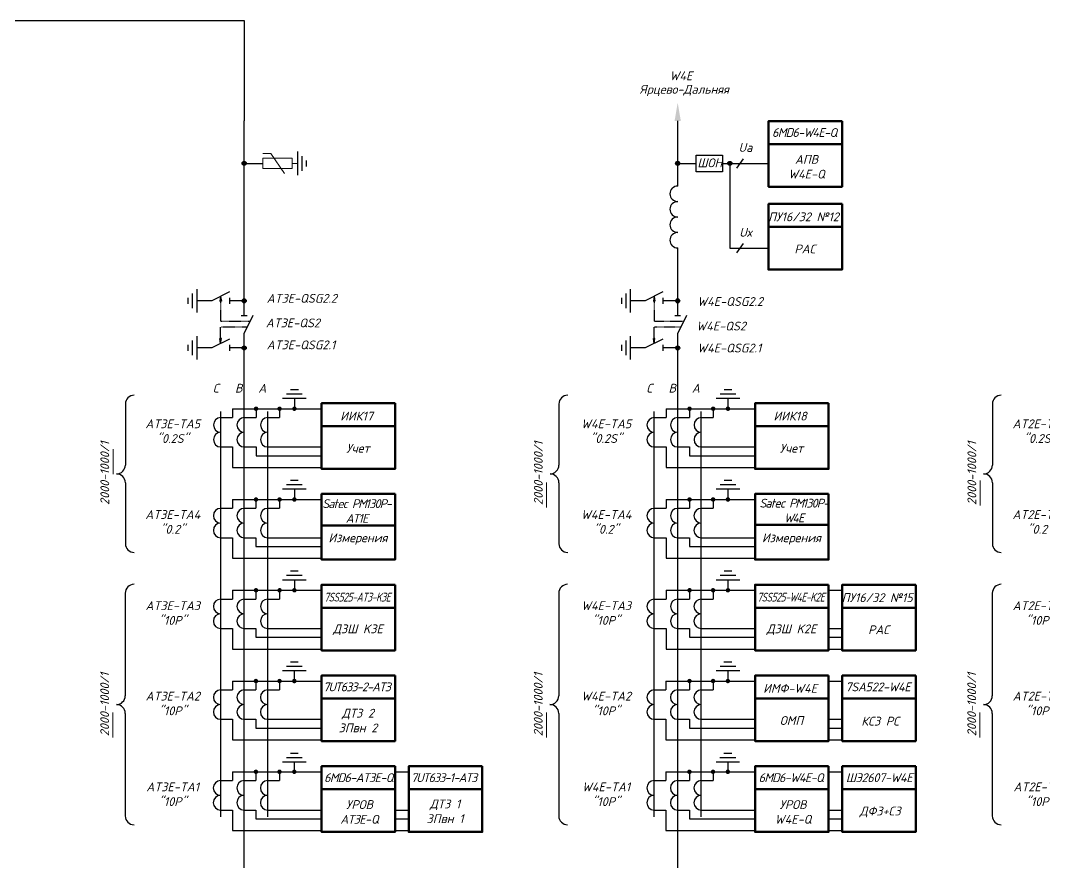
# Model space of a CAD drawing. Header units: millimetres. Extents: x -4534 to -456, y 3875 to 4716.
# Drawn here: x -3114.2 to -2888, y 4068.9 to 4254.9 of the extents above; entities that cross this region are included whole.
import ezdxf
from ezdxf.enums import TextEntityAlignment as Align

# ---------------------------------------------------------------- set-up
doc = ezdxf.new("R2010")
doc.units = ezdxf.units.MM
doc.linetypes.add('HIDDEN2', pattern=[0.1875, 0.125, -0.0625])
for name, color, linetype in [('Измерения АСУТП', 80, 'Continuous'), ('пусков-компл', 7, 'Continuous'), ('РАС АСУТП', 50, 'Continuous')]:
    doc.layers.add(name, color=color, linetype=linetype)
doc.styles.add('ГОСТ 3.0', font='isocpeur.ttf', dxfattribs={"oblique": 15, "height": 3})

# ---------------------------------------------------------------- blocks, each defined once
blk = doc.blocks.new('Точка')
h = blk.add_hatch(color=256)
edge = h.paths.add_edge_path()
edge.add_arc((0, 0), 0.691, 0, 360)
blk.add_circle((0, 0), 0.691)
blk = doc.blocks.new('*U36')
for p, q in [((0, 0), (5, 0)), ((11, 3), (5, 0)), ((11, -1), (11, 1)), ((11, 0), (16, 0))]:
    blk.add_line(p, q)
blk = doc.blocks.new('*U38')
for p, q in [((0, 0), (5, 0)), ((11, 3), (5, 0)), ((11, -1), (11, 1)), ((11, 0), (16, 0))]:
    blk.add_line(p, q)

msp = doc.modelspace()

# ---------------------------------------------------------------- hatches: boundary and pattern name
for points in [[(-3070.14, 4192.88), (-3069.97, 4192.88), (-3069.8, 4192.88), (-3069.97, 4193.97)], [(-2974.37, 4192.88), (-2974.2, 4192.88), (-2974.03, 4192.88), (-2974.2, 4193.97)], [(-3069.97, 4183.57), (-3069.8, 4184.65), (-3069.97, 4184.65), (-3070.14, 4184.65)], [(-2974.2, 4183.57), (-2974.03, 4184.65), (-2974.2, 4184.65), (-2974.37, 4184.65)]]:
    msp.add_hatch(color=0).paths.add_polyline_path(points)

# ---------------------------------------------------------------- linework, layer by layer
at = {"color": 0}
for p, q in [((-3387.93, 4254.91), (-3064.77, 4254.91)), ((-3064.77, 4254.91), (-3064.77, 4232.71)), ((-3064.77, 4192.99), (-3064.77, 4232.71)), ((-2969, 4218.34), (-2969, 4232.71)), ((-2955.91, 4222.32), (-2954.47, 4224.36)), ((-3064.77, 4223.34), (-3060.68, 4223.34)), ((-2969, 4223.34), (-2964.91, 4223.34)), ((-2959.07, 4223.34), (-2948.93, 4223.34)), ((-2969, 4192.99), (-2969, 4204.66)), ((-3068.02, 4194.94), (-3071.92, 4192.99)), ((-2972.25, 4194.94), (-2976.15, 4192.99)), ((-3071.92, 4192.99), (-3075.17, 4192.99)), ((-3069.97, 4193.97), (-3070.14, 4192.88)), ((-3070.14, 4192.88), (-3069.97, 4192.88)), ((-3069.97, 4193.97), (-3069.8, 4192.88)), ((-3069.8, 4192.88), (-3069.97, 4192.88)), ((-3068.02, 4193.64), (-3068.02, 4192.34)), ((-3064.77, 4192.99), (-3068.02, 4192.99)), ((-2976.15, 4192.99), (-2979.4, 4192.99)), ((-2974.2, 4193.97), (-2974.37, 4192.88)), ((-2974.37, 4192.88), (-2974.2, 4192.88)), ((-2974.2, 4193.97), (-2974.03, 4192.88)), ((-2974.03, 4192.88), (-2974.2, 4192.88)), ((-2972.25, 4193.64), (-2972.25, 4192.34)), ((-2969, 4192.99), (-2972.25, 4192.99)), ((-3068.02, 4184.54), (-3071.92, 4182.59)), ((-3069.97, 4183.57), (-3070.14, 4184.65)), ((-3070.14, 4184.65), (-3069.97, 4184.65)), ((-3069.97, 4183.57), (-3069.8, 4184.65)), ((-3069.8, 4184.65), (-3069.97, 4184.65)), ((-3068.02, 4183.24), (-3068.02, 4181.94)), ((-2972.25, 4184.54), (-2976.15, 4182.59)), ((-2974.2, 4183.57), (-2974.37, 4184.65)), ((-2974.37, 4184.65), (-2974.2, 4184.65)), ((-2974.2, 4183.57), (-2974.03, 4184.65)), ((-2974.03, 4184.65), (-2974.2, 4184.65)), ((-2972.25, 4183.24), (-2972.25, 4181.94)), ((-3071.92, 4182.59), (-3075.17, 4182.59)), ((-3064.77, 4182.59), (-3068.02, 4182.59)), ((-3064.77, 4065.07), (-3064.77, 4182.59)), ((-2976.15, 4182.59), (-2979.4, 4182.59)), ((-2969, 4182.59), (-2972.25, 4182.59)), ((-2969, 4065.07), (-2969, 4182.59)), ((-3053.67, 4171.4), (-3053.67, 4169.15)), ((-2957.9, 4171.4), (-2957.9, 4169.15)), ((-3069.94, 4167.2), (-3067.34, 4167.2)), ((-3064.75, 4167.2), (-3062.15, 4167.2)), ((-3059.54, 4167.2), (-3056.94, 4167.2)), ((-2974.17, 4167.2), (-2971.57, 4167.2)), ((-2968.97, 4167.2), (-2966.37, 4167.2)), ((-2963.77, 4167.2), (-2961.17, 4167.2)), ((-3069.94, 4160.7), (-3067.34, 4160.7)), ((-3067.34, 4160.7), (-3067.34, 4156.16)), ((-3064.75, 4160.7), (-3062.15, 4160.7)), ((-3062.15, 4160.7), (-3062.15, 4158.77)), ((-3059.54, 4160.7), (-3047.68, 4160.7)), ((-2974.17, 4160.7), (-2971.57, 4160.7)), ((-2971.57, 4160.7), (-2971.57, 4156.16)), ((-2968.97, 4160.7), (-2966.37, 4160.7)), ((-2966.37, 4160.7), (-2966.37, 4158.77)), ((-2963.77, 4160.7), (-2951.91, 4160.7)), ((-3067.34, 4156.16), (-3047.68, 4156.16)), ((-2971.57, 4156.16), (-2951.91, 4156.16)), ((-3053.68, 4151.35), (-3053.68, 4149.1)), ((-2957.91, 4151.35), (-2957.91, 4149.1)), ((-3069.95, 4147.15), (-3067.35, 4147.15)), ((-3064.76, 4147.15), (-3062.16, 4147.15)), ((-3059.55, 4147.15), (-3056.95, 4147.15)), ((-2974.18, 4147.15), (-2971.58, 4147.15)), ((-2968.98, 4147.15), (-2966.38, 4147.15)), ((-2963.78, 4147.15), (-2961.18, 4147.15)), ((-3069.95, 4140.65), (-3067.35, 4140.65)), ((-3067.35, 4140.65), (-3067.35, 4136.11)), ((-3064.76, 4140.65), (-3062.16, 4140.65)), ((-3062.16, 4140.65), (-3062.16, 4138.72)), ((-3059.55, 4140.65), (-3047.69, 4140.65)), ((-2974.18, 4140.65), (-2971.58, 4140.65)), ((-2971.58, 4140.65), (-2971.58, 4136.11)), ((-2968.98, 4140.65), (-2966.38, 4140.65)), ((-2966.38, 4140.65), (-2966.38, 4138.72)), ((-2963.78, 4140.65), (-2951.92, 4140.65)), ((-3067.35, 4136.11), (-3047.69, 4136.11)), ((-2971.58, 4136.11), (-2951.92, 4136.11)), ((-3053.68, 4131.3), (-3053.68, 4129.05)), ((-2957.91, 4131.3), (-2957.91, 4129.05)), ((-3069.95, 4127.1), (-3067.35, 4127.1)), ((-3064.76, 4127.1), (-3062.16, 4127.1)), ((-3059.55, 4127.1), (-3056.95, 4127.1)), ((-2974.18, 4127.1), (-2971.58, 4127.1)), ((-2968.98, 4127.1), (-2966.38, 4127.1)), ((-2963.78, 4127.1), (-2961.18, 4127.1)), ((-3069.95, 4120.6), (-3067.35, 4120.6)), ((-3067.35, 4120.6), (-3067.35, 4116.06)), ((-3064.76, 4120.6), (-3062.16, 4120.6)), ((-3062.16, 4120.6), (-3062.16, 4118.67)), ((-3059.55, 4120.6), (-3047.69, 4120.6)), ((-2974.18, 4120.6), (-2971.58, 4120.6)), ((-2971.58, 4120.6), (-2971.58, 4116.06)), ((-2968.98, 4120.6), (-2966.38, 4120.6)), ((-2966.38, 4120.6), (-2966.38, 4118.67)), ((-2963.78, 4120.6), (-2951.92, 4120.6)), ((-3067.35, 4116.06), (-3047.69, 4116.06)), ((-2971.58, 4116.06), (-2951.92, 4116.06)), ((-3053.69, 4111.25), (-3053.69, 4109)), ((-2957.91, 4111.25), (-2957.91, 4109)), ((-2935.66, 4109), (-2932.66, 4109)), ((-3069.96, 4107.05), (-3067.36, 4107.05)), ((-3064.76, 4107.05), (-3062.16, 4107.05)), ((-3059.56, 4107.05), (-3056.96, 4107.05)), ((-2974.19, 4107.05), (-2971.59, 4107.05)), ((-2968.99, 4107.05), (-2966.39, 4107.05)), ((-2963.79, 4107.05), (-2961.19, 4107.05)), ((-3069.96, 4100.55), (-3067.36, 4100.55)), ((-3067.36, 4100.55), (-3067.36, 4096.01)), ((-3064.76, 4100.55), (-3062.16, 4100.55)), ((-3062.16, 4100.55), (-3062.16, 4098.62)), ((-3059.56, 4100.55), (-3047.7, 4100.55)), ((-2974.19, 4100.55), (-2971.59, 4100.55)), ((-2971.59, 4100.55), (-2971.59, 4096.01)), ((-2968.99, 4100.55), (-2966.39, 4100.55)), ((-2966.39, 4100.55), (-2966.39, 4098.62)), ((-2963.79, 4100.55), (-2951.93, 4100.55)), ((-2935.66, 4100.55), (-2932.66, 4100.55)), ((-2935.66, 4098.62), (-2932.66, 4098.62)), ((-3067.36, 4096.01), (-3047.7, 4096.01)), ((-2971.59, 4096.01), (-2951.93, 4096.01)), ((-2935.66, 4096.01), (-2932.66, 4096.01)), ((-3053.7, 4091.06), (-3053.7, 4088.95)), ((-2957.92, 4091.06), (-2957.92, 4088.95)), ((-3031.43, 4088.95), (-3028.43, 4088.95)), ((-2935.66, 4088.95), (-2932.66, 4088.95)), ((-3069.97, 4087), (-3067.37, 4087)), ((-3064.77, 4087), (-3062.17, 4087)), ((-3059.57, 4087), (-3056.97, 4087)), ((-2974.2, 4087), (-2971.6, 4087)), ((-2969, 4087), (-2966.4, 4087)), ((-2963.8, 4087), (-2961.2, 4087)), ((-3069.97, 4080.5), (-3067.37, 4080.5)), ((-3067.37, 4080.5), (-3067.37, 4075.96)), ((-3064.77, 4080.5), (-3062.17, 4080.5)), ((-3062.17, 4080.5), (-3062.17, 4078.57)), ((-3059.57, 4080.5), (-3047.71, 4080.5)), ((-3031.43, 4080.5), (-3028.43, 4080.5)), ((-2974.2, 4080.5), (-2971.6, 4080.5)), ((-2971.6, 4080.5), (-2971.6, 4075.96)), ((-2969, 4080.5), (-2966.4, 4080.5)), ((-2966.4, 4080.5), (-2966.4, 4078.57)), ((-2963.8, 4080.5), (-2951.94, 4080.5)), ((-2935.66, 4080.5), (-2932.66, 4080.5)), ((-3031.43, 4078.57), (-3028.43, 4078.57)), ((-2935.66, 4078.57), (-2932.66, 4078.57)), ((-3067.37, 4075.96), (-3047.71, 4075.96)), ((-3031.43, 4075.96), (-3028.43, 4075.96)), ((-2971.6, 4075.96), (-2951.94, 4075.96)), ((-2935.66, 4075.96), (-2932.66, 4075.96))]:
    msp.add_line(p, q, dxfattribs=at)
at = {"color": 0, "lineweight": 25, "ltscale": 0.25}
for p, q in [((-3053.02, 4225.94), (-3053.02, 4220.74)), ((-3052.04, 4224.97), (-3052.04, 4221.72)), ((-3051.07, 4223.99), (-3051.07, 4222.69)), ((-3076.15, 4191.37), (-3076.15, 4194.62)), ((-3075.17, 4190.39), (-3075.17, 4195.59)), ((-2980.38, 4191.37), (-2980.38, 4194.62)), ((-2979.4, 4190.39), (-2979.4, 4195.59)), ((-3077.12, 4192.34), (-3077.12, 4193.64)), ((-2981.35, 4192.34), (-2981.35, 4193.64)), ((-3075.17, 4179.99), (-3075.17, 4185.19)), ((-2979.4, 4179.99), (-2979.4, 4185.19)), ((-3077.12, 4181.94), (-3077.12, 4183.24)), ((-3076.15, 4180.97), (-3076.15, 4184.22)), ((-2981.35, 4181.94), (-2981.35, 4183.24)), ((-2980.38, 4180.97), (-2980.38, 4184.22))]:
    msp.add_line(p, q, dxfattribs=at)
at = {"color": 0, "lineweight": 18}
for p, q in [((-3054.2, 4224.48), (-3060.68, 4224.48)), ((-3060.68, 4222.2), (-3060.68, 4224.48)), ((-3058.89, 4225.55), (-3060.66, 4225.55)), ((-3058.89, 4225.55), (-3060.66, 4225.55)), ((-3055.86, 4221.08), (-3058.89, 4225.55)), ((-3054.2, 4222.2), (-3054.2, 4224.48)), ((-3054.2, 4222.2), (-3060.68, 4222.2)), ((-3054.2, 4223.34), (-3053.02, 4223.34))]:
    msp.add_line(p, q, dxfattribs=at)
at = {"color": 0, "linetype": 'HIDDEN2'}
for p, q in [((-3069.97, 4192.88), (-3069.97, 4188.44)), ((-2974.2, 4192.88), (-2974.2, 4188.44)), ((-3063.47, 4188.44), (-3069.97, 4188.44)), ((-2967.7, 4188.44), (-2974.2, 4188.44)), ((-3069.97, 4184.65), (-3069.97, 4187.14)), ((-3064.12, 4187.14), (-3069.97, 4187.14)), ((-2974.2, 4184.65), (-2974.2, 4187.14)), ((-2968.35, 4187.14), (-2974.2, 4187.14))]:
    msp.add_line(p, q, dxfattribs=at)
at = {"color": 0, "ltscale": 0.25}
for p, q in [((-3051.93, 4172.37), (-3055.4, 4172.37)), ((-3052.8, 4173.35), (-3054.53, 4173.35)), ((-2956.16, 4172.37), (-2959.63, 4172.37)), ((-2957.03, 4173.35), (-2958.76, 4173.35)), ((-3091.02, 4170.18), (-3091.02, 4156.71)), ((-3051.07, 4171.4), (-3056.27, 4171.4)), ((-2995.25, 4170.18), (-2995.25, 4156.71)), ((-2955.3, 4171.4), (-2960.5, 4171.4)), ((-2899.48, 4170.18), (-2899.48, 4156.71)), ((-3069.96, 4079.03), (-3069.96, 4168.51)), ((-3067.34, 4169.15), (-3067.34, 4167.2)), ((-3067.34, 4169.15), (-3047.68, 4169.15)), ((-3062.15, 4169.15), (-3062.15, 4167.2)), ((-3059.56, 4079.03), (-3059.56, 4168.51)), ((-3056.94, 4169.15), (-3056.94, 4167.2)), ((-2974.19, 4079.03), (-2974.19, 4168.51)), ((-2971.57, 4169.15), (-2971.57, 4167.2)), ((-2971.57, 4169.15), (-2951.91, 4169.15)), ((-2966.37, 4169.15), (-2966.37, 4167.2)), ((-2963.79, 4079.03), (-2963.79, 4168.51)), ((-2961.17, 4169.15), (-2961.17, 4167.2)), ((-3062.15, 4158.77), (-3047.68, 4158.77)), ((-2966.37, 4158.77), (-2951.91, 4158.77)), ((-3091.02, 4152.81), (-3091.02, 4139.34)), ((-3051.08, 4151.35), (-3056.28, 4151.35)), ((-3051.94, 4152.32), (-3055.41, 4152.32)), ((-3052.81, 4153.3), (-3054.54, 4153.3)), ((-2995.25, 4152.81), (-2995.25, 4139.34)), ((-2955.31, 4151.35), (-2960.51, 4151.35)), ((-2956.17, 4152.32), (-2959.64, 4152.32)), ((-2957.04, 4153.3), (-2958.77, 4153.3)), ((-2899.48, 4152.81), (-2899.48, 4139.34)), ((-3067.35, 4149.1), (-3067.35, 4147.15)), ((-3067.35, 4149.1), (-3047.69, 4149.1)), ((-3062.16, 4149.1), (-3062.16, 4147.15)), ((-3056.95, 4149.1), (-3056.95, 4147.15)), ((-2971.58, 4149.1), (-2971.58, 4147.15)), ((-2971.58, 4149.1), (-2951.92, 4149.1)), ((-2966.38, 4149.1), (-2966.38, 4147.15)), ((-2961.18, 4149.1), (-2961.18, 4147.15)), ((-3062.16, 4138.72), (-3047.69, 4138.72)), ((-2966.38, 4138.72), (-2951.92, 4138.72)), ((-3052.81, 4133.25), (-3054.54, 4133.25)), ((-2957.04, 4133.25), (-2958.77, 4133.25)), ((-3051.08, 4131.3), (-3056.28, 4131.3)), ((-3051.94, 4132.28), (-3055.41, 4132.28)), ((-2955.31, 4131.3), (-2960.51, 4131.3)), ((-2956.17, 4132.28), (-2959.64, 4132.28)), ((-3067.35, 4129.05), (-3067.35, 4127.1)), ((-3067.35, 4129.05), (-3047.69, 4129.05)), ((-3062.16, 4129.05), (-3062.16, 4127.1)), ((-3056.95, 4129.05), (-3056.95, 4127.1)), ((-2971.58, 4129.05), (-2971.58, 4127.1)), ((-2971.58, 4129.05), (-2951.92, 4129.05)), ((-2966.38, 4129.05), (-2966.38, 4127.1)), ((-2961.18, 4129.05), (-2961.18, 4127.1)), ((-3091.04, 4128.41), (-3091.04, 4105.75)), ((-2995.27, 4128.41), (-2995.27, 4105.75)), ((-2899.5, 4128.41), (-2899.5, 4105.75)), ((-3062.16, 4118.67), (-3047.69, 4118.67)), ((-2966.38, 4118.67), (-2951.92, 4118.67)), ((-3052.82, 4113.2), (-3054.55, 4113.2)), ((-2957.05, 4113.2), (-2958.78, 4113.2)), ((-3051.09, 4111.25), (-3056.29, 4111.25)), ((-3051.95, 4112.23), (-3055.42, 4112.23)), ((-2955.31, 4111.25), (-2960.51, 4111.25)), ((-2956.18, 4112.23), (-2959.65, 4112.23)), ((-3067.36, 4109), (-3067.36, 4107.05)), ((-3067.36, 4109), (-3047.7, 4109)), ((-3062.16, 4109), (-3062.16, 4107.05)), ((-3056.96, 4109), (-3056.96, 4107.05)), ((-2971.59, 4109), (-2971.59, 4107.05)), ((-2971.59, 4109), (-2951.93, 4109)), ((-2966.39, 4109), (-2966.39, 4107.05)), ((-2961.19, 4109), (-2961.19, 4107.05)), ((-3091.04, 4101.85), (-3091.04, 4079.19)), ((-2995.27, 4101.85), (-2995.27, 4079.19)), ((-2899.5, 4101.85), (-2899.5, 4079.19)), ((-3062.16, 4098.62), (-3047.7, 4098.62)), ((-2966.39, 4098.62), (-2951.93, 4098.62)), ((-3052.83, 4093.01), (-3054.56, 4093.01)), ((-2957.06, 4093.01), (-2958.79, 4093.01)), ((-3051.1, 4091.06), (-3056.3, 4091.06)), ((-3051.96, 4092.04), (-3055.43, 4092.04)), ((-2955.32, 4091.06), (-2960.52, 4091.06)), ((-2956.19, 4092.04), (-2959.66, 4092.04)), ((-3067.37, 4088.95), (-3067.37, 4087)), ((-3067.37, 4088.95), (-3047.71, 4088.95)), ((-3062.17, 4088.95), (-3062.17, 4087)), ((-3056.97, 4088.95), (-3056.97, 4087)), ((-2971.6, 4088.95), (-2971.6, 4087)), ((-2971.6, 4088.95), (-2951.94, 4088.95)), ((-2966.4, 4088.95), (-2966.4, 4087)), ((-2961.2, 4088.95), (-2961.2, 4087)), ((-3062.17, 4078.57), (-3047.71, 4078.57)), ((-2966.4, 4078.57), (-2951.94, 4078.57))]:
    msp.add_line(p, q, dxfattribs=at)
at = {"color": 0, "lineweight": 20}
for p, q in [((-3093.74, 4160.19), (-3093.74, 4154.69)), ((-2997.97, 4152.83), (-2997.97, 4147.32)), ((-2902.2, 4153.3), (-2902.2, 4147.8)), ((-3093.76, 4102.05), (-3093.76, 4096.55)), ((-2997.99, 4102.05), (-2997.99, 4096.55)), ((-2902.22, 4102.05), (-2902.22, 4096.55))]:
    msp.add_line(p, q, dxfattribs=at)
at = {"color": 0, "lineweight": 50, "ltscale": 0.25}
for points in [[(-2932.68, 4232.68), (-2948.93, 4232.68), (-2948.93, 4227.6), (-2932.68, 4227.6)], [(-2932.68, 4227.6), (-2948.93, 4227.6), (-2948.93, 4218.19), (-2932.68, 4218.19)], [(-3031.42, 4170.37), (-3047.67, 4170.37), (-3047.67, 4165.29), (-3031.42, 4165.29)], [(-2935.65, 4170.37), (-2951.9, 4170.37), (-2951.9, 4165.29), (-2935.65, 4165.29)], [(-3031.42, 4165.29), (-3047.67, 4165.29), (-3047.67, 4155.87), (-3031.42, 4155.87)], [(-2935.65, 4165.29), (-2951.9, 4165.29), (-2951.9, 4155.87), (-2935.65, 4155.87)], [(-3031.43, 4130.27), (-3047.68, 4130.27), (-3047.68, 4125.19), (-3031.43, 4125.19)], [(-2935.66, 4130.27), (-2951.91, 4130.27), (-2951.91, 4125.19), (-2935.66, 4125.19)], [(-3031.43, 4125.19), (-3047.68, 4125.19), (-3047.68, 4115.77), (-3031.43, 4115.77)], [(-2935.66, 4125.19), (-2951.91, 4125.19), (-2951.91, 4115.77), (-2935.66, 4115.77)], [(-3031.43, 4110.22), (-3047.68, 4110.22), (-3047.68, 4105.14), (-3031.43, 4105.14)], [(-2935.66, 4110.22), (-2951.91, 4110.22), (-2951.91, 4105.14), (-2935.66, 4105.14)], [(-2916.41, 4110.22), (-2932.66, 4110.22), (-2932.66, 4105.14), (-2916.41, 4105.14)], [(-3031.43, 4105.14), (-3047.68, 4105.14), (-3047.68, 4095.72), (-3031.43, 4095.72)], [(-2935.66, 4105.14), (-2951.91, 4105.14), (-2951.91, 4095.72), (-2935.66, 4095.72)], [(-2916.41, 4105.14), (-2932.66, 4105.14), (-2932.66, 4095.72), (-2916.41, 4095.72)], [(-3031.43, 4090.17), (-3047.68, 4090.17), (-3047.68, 4085.09), (-3031.43, 4085.09)], [(-3012.18, 4090.17), (-3028.43, 4090.17), (-3028.43, 4085.09), (-3012.18, 4085.09)], [(-2935.66, 4090.17), (-2951.91, 4090.17), (-2951.91, 4085.09), (-2935.66, 4085.09)], [(-2916.41, 4090.17), (-2932.66, 4090.17), (-2932.66, 4085.09), (-2916.41, 4085.09)], [(-3031.43, 4085.09), (-3047.68, 4085.09), (-3047.68, 4075.68), (-3031.43, 4075.68)], [(-3012.18, 4085.09), (-3028.43, 4085.09), (-3028.43, 4075.68), (-3012.18, 4075.68)], [(-2935.66, 4085.09), (-2951.91, 4085.09), (-2951.91, 4075.68), (-2935.66, 4075.68)], [(-2916.41, 4085.09), (-2932.66, 4085.09), (-2932.66, 4075.68), (-2916.41, 4075.68)]]:
    msp.add_lwpolyline(points, close=True, dxfattribs=at)
at = {"color": 0}
msp.add_lwpolyline([(-2964.91, 4225.17), (-2959.07, 4225.17), (-2959.07, 4221.51), (-2964.91, 4221.51)], close=True, dxfattribs=at)
at = {"color": 0, "ltscale": 0.25, "const_width": 0.487}
for points in [[(-3062.39, 4169.15, 1), (-3061.9, 4169.15, 1)], [(-3057.18, 4169.15, 1), (-3056.7, 4169.15, 1)], [(-3053.91, 4169.15, 1), (-3053.42, 4169.15, 1)], [(-2966.62, 4169.15, 1), (-2966.13, 4169.15, 1)], [(-2961.41, 4169.15, 1), (-2960.92, 4169.15, 1)], [(-2958.14, 4169.15, 1), (-2957.65, 4169.15, 1)], [(-3062.4, 4149.1, 1), (-3061.91, 4149.1, 1)], [(-3057.19, 4149.1, 1), (-3056.71, 4149.1, 1)], [(-3053.92, 4149.1, 1), (-3053.43, 4149.1, 1)], [(-2966.63, 4149.1, 1), (-2966.14, 4149.1, 1)], [(-2961.42, 4149.1, 1), (-2960.93, 4149.1, 1)], [(-2958.15, 4149.1, 1), (-2957.66, 4149.1, 1)], [(-3062.4, 4129.05, 1), (-3061.91, 4129.05, 1)], [(-3057.19, 4129.05, 1), (-3056.71, 4129.05, 1)], [(-3053.92, 4129.05, 1), (-3053.43, 4129.05, 1)], [(-2966.63, 4129.05, 1), (-2966.14, 4129.05, 1)], [(-2961.42, 4129.05, 1), (-2960.93, 4129.05, 1)], [(-2958.15, 4129.05, 1), (-2957.66, 4129.05, 1)], [(-3062.41, 4109, 1), (-3061.92, 4109, 1)], [(-3057.2, 4109, 1), (-3056.71, 4109, 1)], [(-3053.93, 4109, 1), (-3053.44, 4109, 1)], [(-2966.64, 4109, 1), (-2966.15, 4109, 1)], [(-2961.43, 4109, 1), (-2960.94, 4109, 1)], [(-2958.16, 4109, 1), (-2957.67, 4109, 1)], [(-3062.42, 4088.95, 1), (-3061.93, 4088.95, 1)], [(-3057.21, 4088.95, 1), (-3056.72, 4088.95, 1)], [(-3053.94, 4088.95, 1), (-3053.45, 4088.95, 1)], [(-2966.65, 4088.95, 1), (-2966.16, 4088.95, 1)], [(-2961.44, 4088.95, 1), (-2960.95, 4088.95, 1)], [(-2958.17, 4088.95, 1), (-2957.68, 4088.95, 1)]]:
    msp.add_lwpolyline(points, format="xyb", close=True, dxfattribs=at)
at = {"color": 0, "ltscale": 0.25}
for centre, start, end in [((-3089.07, 4170.18), 90, 180), ((-2993.3, 4170.18), 90, 180), ((-2897.53, 4170.18), 90, 180), ((-3092.97, 4156.71), 270, 0), ((-2997.2, 4156.71), 270, 0), ((-2901.43, 4156.71), 270, 0), ((-3092.97, 4152.81), 0, 90), ((-2997.2, 4152.81), 0, 90), ((-2901.43, 4152.81), 0, 90), ((-3089.07, 4139.34), 180, 270), ((-2993.3, 4139.34), 180, 270), ((-2897.53, 4139.34), 180, 270), ((-3089.09, 4128.41), 90, 180), ((-2993.32, 4128.41), 90, 180), ((-2897.55, 4128.41), 90, 180), ((-3092.99, 4105.75), 270, 0), ((-3092.99, 4101.85), 0, 90), ((-2997.22, 4105.75), 270, 0), ((-2997.22, 4101.85), 0, 90), ((-2901.45, 4105.75), 270, 0), ((-2901.45, 4101.85), 0, 90), ((-3089.09, 4079.19), 180, 270), ((-2993.32, 4079.19), 180, 270), ((-2897.55, 4079.19), 180, 270)]:
    msp.add_arc(centre, 1.95, start, end, dxfattribs=at)
at = {"color": 0}
for centre in [(-3069.94, 4165.57), (-3064.75, 4165.57), (-3059.54, 4165.57), (-2974.17, 4165.57), (-2968.97, 4165.57), (-2963.77, 4165.57), (-3069.94, 4162.32), (-3064.75, 4162.32), (-3059.54, 4162.32), (-2974.17, 4162.32), (-2968.97, 4162.32), (-2963.77, 4162.32), (-3069.95, 4145.52), (-3064.76, 4145.52), (-3059.55, 4145.52), (-2974.18, 4145.52), (-2968.98, 4145.52), (-2963.78, 4145.52), (-3069.95, 4142.27), (-3064.76, 4142.27), (-3059.55, 4142.27), (-2974.18, 4142.27), (-2968.98, 4142.27), (-2963.78, 4142.27), (-3069.95, 4125.47), (-3064.76, 4125.47), (-3059.55, 4125.47), (-2974.18, 4125.47), (-2968.98, 4125.47), (-2963.78, 4125.47), (-3069.95, 4122.22), (-3064.76, 4122.22), (-3059.55, 4122.22), (-2974.18, 4122.22), (-2968.98, 4122.22), (-2963.78, 4122.22), (-3069.96, 4105.42), (-3064.76, 4105.42), (-3059.56, 4105.42), (-2974.19, 4105.42), (-2968.99, 4105.42), (-2963.79, 4105.42), (-3069.96, 4102.17), (-3064.76, 4102.17), (-3059.56, 4102.17), (-2974.19, 4102.17), (-2968.99, 4102.17), (-2963.79, 4102.17), (-3069.97, 4085.37), (-3064.77, 4085.37), (-3059.57, 4085.37), (-2974.2, 4085.37), (-2969, 4085.37), (-2963.8, 4085.37), (-3069.97, 4082.12), (-3064.77, 4082.12), (-3059.57, 4082.12), (-2974.2, 4082.12), (-2969, 4082.12), (-2963.8, 4082.12)]:
    msp.add_arc(centre, 1.62, 90, 270, dxfattribs=at)
at = {"color": 0, "lineweight": 25}
msp.add_solid([(-2969, 4236.75), (-2969.69, 4232.71), (-2968.31, 4232.71)], dxfattribs=at)
at = {"layer": 'Измерения АСУТП', "color": 0, "lineweight": 50, "ltscale": 0.25}
for points in [[(-3031.43, 4150.32), (-3047.68, 4150.32), (-3047.68, 4143.35), (-3031.43, 4143.35)], [(-2935.66, 4150.32), (-2951.91, 4150.32), (-2951.91, 4143.48), (-2935.66, 4143.48)], [(-3031.43, 4143.35), (-3047.68, 4143.35), (-3047.68, 4135.82), (-3031.43, 4135.82)], [(-2935.66, 4143.48), (-2951.91, 4143.48), (-2951.91, 4135.82), (-2935.66, 4135.82)]]:
    msp.add_lwpolyline(points, close=True, dxfattribs=at)
at = {"layer": 'пусков-компл', "color": 0}
for centre, start, end in [((-2969, 4216.63), 90, 180), ((-2969, 4216.63), 180, 270), ((-2969, 4213.21), 90, 180), ((-2969, 4213.21), 180, 270), ((-2969, 4209.79), 90, 180), ((-2969, 4209.79), 180, 270), ((-2969, 4206.37), 90, 180), ((-2969, 4206.37), 180, 270)]:
    msp.add_arc(centre, 1.71, start, end, dxfattribs=at)
at = {"layer": 'РАС АСУТП', "color": 0}
for p, q in [((-2957.48, 4223.34), (-2957.48, 4204.6)), ((-2955.91, 4203.57), (-2954.47, 4205.62)), ((-2957.48, 4204.6), (-2948.95, 4204.6)), ((-2935.66, 4120.6), (-2932.67, 4120.6)), ((-2935.66, 4116.06), (-2932.67, 4116.06))]:
    msp.add_line(p, q, dxfattribs=at)
at = {"layer": 'РАС АСУТП', "color": 0, "ltscale": 0.25}
for p, q in [((-2935.66, 4129.05), (-2932.67, 4129.05)), ((-2935.66, 4118.67), (-2932.67, 4118.67))]:
    msp.add_line(p, q, dxfattribs=at)
at = {"layer": 'РАС АСУТП', "color": 0, "lineweight": 50, "ltscale": 0.25}
for points in [[(-2932.68, 4214.39), (-2948.93, 4214.39), (-2948.93, 4209.3), (-2932.68, 4209.3)], [(-2932.7, 4209.3), (-2948.95, 4209.3), (-2948.95, 4199.89), (-2932.7, 4199.89)], [(-2916.41, 4130.27), (-2932.66, 4130.27), (-2932.66, 4125.19), (-2916.41, 4125.19)], [(-2916.43, 4125.19), (-2932.68, 4125.19), (-2932.68, 4115.77), (-2916.43, 4115.77)]]:
    msp.add_lwpolyline(points, close=True, dxfattribs=at)

# ---------------------------------------------------------------- block references
at = {"color": 0, "yscale": 0.65, "zscale": 0.65}
for name, p, xscale, rotation in [('Точка', (-3064.77, 4223.34), 0.65, 180), ('Точка', (-2969, 4223.34), 0.65, 180), ('*U36', (-3064.77, 4182.59), -0.65, 270), ('Точка', (-3064.77, 4192.99), 0.65, 180), ('*U38', (-2969, 4182.59), -0.65, 270), ('Точка', (-2969, 4192.99), 0.65, 180), ('Точка', (-3064.77, 4182.59), 0.65, 180), ('Точка', (-2969, 4182.59), 0.65, 180)]:
    msp.add_blockref(name, p, dxfattribs=dict(at, xscale=xscale, rotation=rotation))
at = {"layer": 'РАС АСУТП', "color": 0, "xscale": 0.65, "yscale": 0.65, "zscale": 0.65, "rotation": 180}
msp.add_blockref('Точка', (-2957.48, 4223.34), dxfattribs=at)

# ---------------------------------------------------------------- texts
at = {"color": 0, "lineweight": 18, "style": 'ГОСТ 3.0', "oblique": 15}
for s, p in [('W4E', (-2970.8, 4241.71)), ('Ярцево-Дальняя', (-2977.39, 4238.73)), ('ШОН', (-2964.66, 4222.49))]:
    msp.add_text(s, height=1.95, dxfattribs=at).set_placement(p)
at = {"color": 0, "ltscale": 2, "style": 'ГОСТ 3.0', "oblique": 15}
msp.add_text('Uа', height=1.95, dxfattribs=at).set_placement((-2954.03, 4225.89), align=Align.CENTER)
at = {"color": 0, "style": 'ГОСТ 3.0', "oblique": 15}
for s, p in [('С', (-3071.03, 4173.68)), ('B', (-3065.96, 4173.68)), ('A', (-3060.77, 4173.68)), ('С', (-2975.26, 4173.68)), ('B', (-2970.19, 4173.68)), ('A', (-2965, 4173.68))]:
    msp.add_text(s, height=1.95, dxfattribs=at).set_placement(p, align=Align.MIDDLE_CENTER)
for p in [(-3095.56, 4154.9), (-2999.79, 4154.9), (-2904.02, 4154.9), (-3095.58, 4103.81), (-2999.81, 4103.81), (-2904.04, 4103.81)]:
    msp.add_text('2000-1000/1', height=1.95, rotation=90, dxfattribs=at).set_placement(p, align=Align.MIDDLE_CENTER)
at = {"color": 0, "lineweight": 30, "char_height": 1.95, "attachment_point": 5, "style": 'ГОСТ 3.0'}
for s, insert in [('{\\T0.9;6MD6-W\\C0;4E-Q}', (-2941.05, 4230.16)), ('{\\W0.8;\\T0.9;7SS525-AT3-K3E}', (-3039.82, 4127.53)), ('{\\W0.8;\\T0.9;7SS525-W4E-K2E}', (-2944.05, 4127.53)), ('{\\T0.85;7UT633-2-AT3}', (-3039.95, 4107.7)), ('ИМФ-W4E', (-2944.17, 4107.37)), ('{\\T0.95;7SA522-W4E}', (-2924.77, 4107.7)), ('{\\T0.9;6MD6-AT3E-Q}', (-3039.54, 4087.65)), ('{\\T0.85;7UT633-1-AT3}', (-3020.7, 4087.65)), ('{\\T0.9;6MD6-W4E-Q}', (-2944.02, 4087.65)), ('{\\T0.95;ШЭ2607-W4E}', (-2924.51, 4087.65))]:
    msp.add_mtext(s, dxfattribs=dict(at, insert=insert))
at = {"color": 0, "char_height": 1.95, "attachment_point": 5, "style": 'ГОСТ 3.0'}
for s, insert in [('{\\C0;АПВ\\PW4E-Q}', (-2940.54, 4222.6)), ('{\\C0;ДЗШ K3E}', (-3039.64, 4120.32)), ('{\\C0;ДЗШ K2E}', (-2943.87, 4120.32)), ('{\\C0;ДТЗ 2\\PЗПвн 2}', (-3039.64, 4100.27)), ('ОМП', (-2943.86, 4100.27)), ('{\\C0;КСЗ РС}', (-2924.27, 4100.13)), ('{\\C0;УРОВ\\P\\T0.9;\\C256;AT3E}-Q', (-3039.29, 4080.08)), ('{\\C0;ДТЗ 1\\PЗПвн 1}', (-3020.39, 4080.22)), ('{\\C0;УРОВ\\P}W4E-Q', (-2943.52, 4080.08)), ('{\\C0;ДФЗ+СЗ}', (-2924.27, 4080.08))]:
    msp.add_mtext(s, dxfattribs=dict(at, insert=insert))
at = {"color": 0, "lineweight": 18, "char_height": 1.95, "width": 7.2421, "attachment_point": 1, "style": 'ГОСТ 3.0'}
for s, insert in [('AT3E-QSG2.2', (-3059.8, 4194.51)), ('W4E-QSG2.2', (-2964.67, 4193.81)), ('AT3E-QS2', (-3060, 4189.08)), ('W4E-QS2', (-2964.87, 4188.38)), ('AT3E-QSG2.1', (-3059.8, 4184.23)), ('W4E-QSG2.1', (-2964.67, 4183.53))]:
    msp.add_mtext(s, dxfattribs=dict(at, insert=insert))
at = {"color": 0, "lineweight": 50, "ltscale": 0.25, "char_height": 1.95, "attachment_point": 5, "style": 'ГОСТ 3.0'}
for s, insert in [('ИИК17', (-3039.93, 4167.52)), ('ИИК18', (-2944.16, 4167.52)), ('Учет', (-3039.62, 4160.42)), ('Учет', (-2943.85, 4160.42))]:
    msp.add_mtext(s, dxfattribs=dict(at, insert=insert))
at = {"color": 0, "ltscale": 2, "char_height": 1.95, "width": 21.6953, "attachment_point": 5, "style": 'ГОСТ 3.0'}
for s, insert in [('AT3E-TA5\\P"0.2S"', (-3080.55, 4164.19)), ('W4E-TA5\\P"0.2S"', (-2984.8, 4164.19)), ('AT2E-TA5\\P"0.2S"', (-2889.01, 4164.19)), ('AT3E-TA4\\P"0.2"', (-3080.54, 4144.14)), ('W4E-TA4\\P"0.2"', (-2984.79, 4144.14)), ('AT2E-TA4\\P"0.2"', (-2889, 4144.14)), ('AT3E-TA3\\P"10P"', (-3080.55, 4124.01)), ('W4E-TA3\\P"10P"', (-2984.8, 4124.01)), ('AT2E-TA3\\P"10P"', (-2889.01, 4124.01)), ('AT3E-TA2\\P"10P"', (-3080.55, 4104.04)), ('W4E-TA2\\P"10P"', (-2984.8, 4104.04)), ('AT2E-TA2\\P"10P"', (-2889.01, 4104.04)), ('AT3E-TA1\\P"10P"', (-3080.56, 4083.99)), ('W4E-TA1\\P"10P"', (-2984.81, 4083.99)), ('AT2E-TA1\\P"10P"', (-2889.02, 4083.99))]:
    msp.add_mtext(s, dxfattribs=dict(at, insert=insert))
at = {"layer": 'Измерения АСУТП', "color": 0, "lineweight": 30, "char_height": 1.95, "attachment_point": 5, "style": 'ГОСТ 3.0'}
for s, insert in [('{\\T0.85;Satec PM130P-\\PAT1E}', (-3039.94, 4146.55)), ('{\\T0.85;Satec PM130P-\\PW4E}', (-2943.37, 4146.66))]:
    msp.add_mtext(s, dxfattribs=dict(at, insert=insert))
at = {"layer": 'Измерения АСУТП', "color": 0, "char_height": 1.95, "attachment_point": 5, "style": 'ГОСТ 3.0'}
for insert in [(-3039.63, 4140.37), (-2943.86, 4140.37)]:
    msp.add_mtext('Измерения', dxfattribs=dict(at, insert=insert))
at = {"layer": 'РАС АСУТП', "color": 0, "ltscale": 2, "style": 'ГОСТ 3.0', "oblique": 15}
msp.add_text('Uх', height=1.95, dxfattribs=at).set_placement((-2954.03, 4207.14), align=Align.CENTER)
at = {"layer": 'РАС АСУТП', "color": 0, "lineweight": 30, "char_height": 1.95, "attachment_point": 5, "style": 'ГОСТ 3.0'}
for s, insert in [('ПУ16/32 №12', (-2941.19, 4211.54)), ('ПУ16/32 №15', (-2924.92, 4127.42))]:
    msp.add_mtext(s, dxfattribs=dict(at, insert=insert))
at = {"layer": 'РАС АСУТП', "color": 0, "char_height": 1.95, "attachment_point": 5, "style": 'ГОСТ 3.0'}
for insert in [(-2940.89, 4204.44), (-2924.61, 4120.32)]:
    msp.add_mtext('РАС', dxfattribs=dict(at, insert=insert))

doc.saveas('drawing.dxf')
